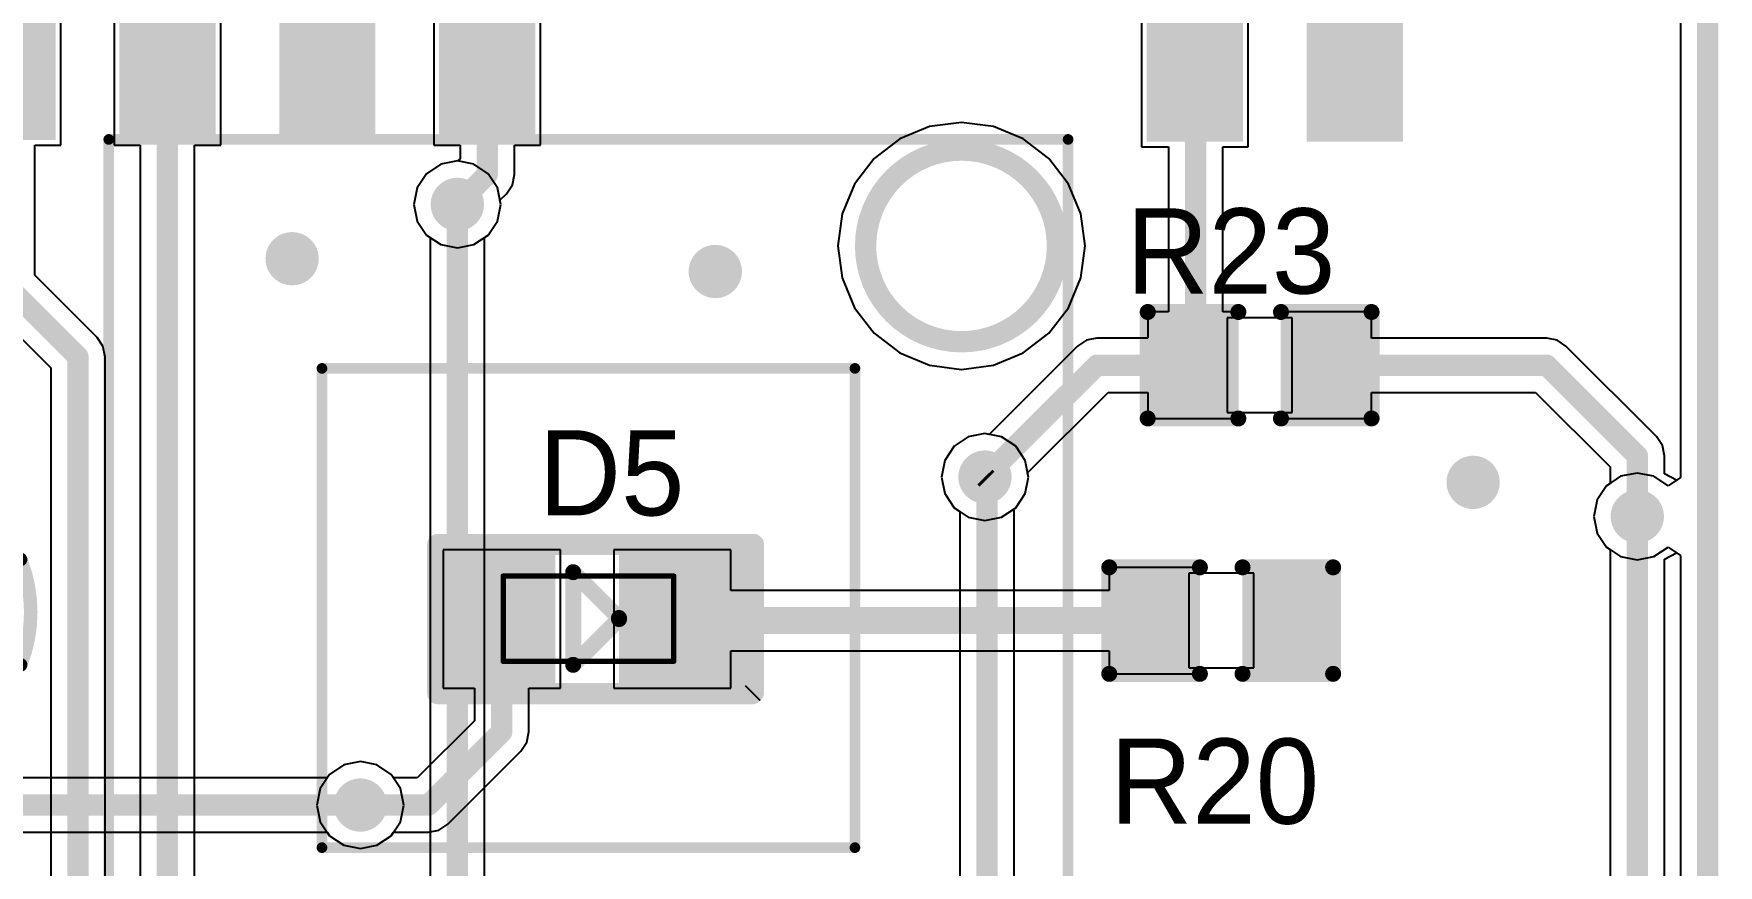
# Model space of a CAD drawing. Extents: x 10.58 to 11.54, y 9.91 to 15.27.
# Drawn here: x 10.917 to 11.539, y 14.523 to 14.83 of the extents above; entities that cross this region are included whole.
import ezdxf

# ---------------------------------------------------------------- set-up
doc = ezdxf.new("R2010")
doc.units = 0
doc.layers.get('0').update_dxf_attribs({"linetype": 'CONTINUOUS'})
for name, color, linetype in [('BOTTOMLAYER', 5, 'CONTINUOUS'), ('KEEPOUTLAYER', 6, 'CONTINUOUS'), ('MULTILAYER', 9, 'CONTINUOUS'), ('TOPLAYER', 1, 'CONTINUOUS'), ('TOPOVERLAY', 2, 'CONTINUOUS'), ('TOPPASTE', 8, 'CONTINUOUS'), ('TOPSOLDER', 216, 'CONTINUOUS'), ('VIAHOLELAYER', 16, 'CONTINUOUS')]:
    doc.layers.add(name, color=color, linetype=linetype)

# ---------------------------------------------------------------- blocks, each defined once
blk = doc.blocks.new('LED_0603_10')
at = {"layer": 'TOPLAYER'}
for points in [[(0.038189, -0.046457), (0.038189, -0.007087), (0.006693, -0.046457), (0.006693, -0.007087)], [(0.101181, -0.046457), (0.101181, -0.007087), (0.069685, -0.046457), (0.069685, -0.007087)]]:
    blk.add_solid(points, dxfattribs=at)
at = {"layer": 'TOPOVERLAY'}
for points, const_width in [([(-0.009449, 0.000394, 1), (-0.005512, 0.000394, 1)], 0.003937), ([(-0.009449, 0.000394, 1), (-0.005512, 0.000394, 1)], 0.003937), ([(-0.009055, 0.000787, 1), (-0.005118, 0.000787, 1)], 0.003937), ([(-0.009055, 0.000787, 1), (-0.005118, 0.000787, 1)], 0.003937), ([(-0.002756, 0.000787, 1), (0.001181, 0.000787, 1)], 0.003937), ([(-0.002756, 0.000787, 1), (0.001181, 0.000787, 1)], 0.003937), ([(-0.002756, 0.000787, 1), (0.001181, 0.000787, 1)], 0.003937), ([(0.107087, 0.000787, 1), (0.111024, 0.000787, 1)], 0.003937), ([(0.107087, 0.000787, 1), (0.111024, 0.000787, 1)], 0.003937), ([(-0.009449, -0.005512, 1), (-0.005512, -0.005512, 1)], 0.003937), ([(-0.009449, -0.005512, 1), (-0.005512, -0.005512, 1)], 0.003937), ([(0.057579, -0.009843, 1), (0.060532, -0.009843, 1)], 0.002953), ([(0.057579, -0.009843, 1), (0.060532, -0.009843, 1)], 0.002953), ([(0.04065, -0.026772, 1), (0.043602, -0.026772, 1)], 0.002953), ([(0.04065, -0.026772, 1), (0.043602, -0.026772, 1)], 0.002953), ([(0.04065, -0.026772, 1), (0.043602, -0.026772, 1)], 0.002953), ([(0.04065, -0.027165, 1), (0.043602, -0.027165, 1)], 0.002953), ([(0.057579, -0.044095, 1), (0.060532, -0.044095, 1)], 0.002953), ([(0.057579, -0.044095, 1), (0.060532, -0.044095, 1)], 0.002953), ([(-0.009449, -0.054331, 1), (-0.005512, -0.054331, 1)], 0.003937), ([(-0.009449, -0.054331, 1), (-0.005512, -0.054331, 1)], 0.003937), ([(-0.002756, -0.054331, 1), (0.001181, -0.054331, 1)], 0.003937), ([(-0.002756, -0.054331, 1), (0.001181, -0.054331, 1)], 0.003937), ([(0.012598, -0.054331, 1), (0.016535, -0.054331, 1)], 0.003937), ([(0.107087, -0.054331, 1), (0.111024, -0.054331, 1)], 0.003937), ([(0.107087, -0.054331, 1), (0.111024, -0.054331, 1)], 0.003937)]:
    blk.add_lwpolyline(points, format="xyb", close=True, dxfattribs=dict(at, const_width=const_width))
for points, const_width in [([(-0.007087, 0.000787), (-0.00748, 0.000394)], 0.007874), ([(-0.00748, 0.000394), (-0.00748, -0.005512)], 0.007874), ([(-0.000787, 0.000787), (-0.007087, 0.000787)], 0.007874), ([(0.109055, 0.000787), (-0.000787, 0.000787)], 0.007874), ([(-0.000787, 0.000787), (-0.000787, -0.054331)], 0.007874), ([(0.109055, 0.000787), (0.109055, -0.054331)], 0.007874), ([(-0.00748, -0.005512), (-0.00748, -0.054331)], 0.007874), ([(0.059055, -0.009843), (0.042126, -0.026772)], 0.005906), ([(0.059055, -0.009843), (0.059055, -0.044095)], 0.005906), ([(0.042126, -0.026772), (0.042126, -0.026772)], 0.005906), ([(0.059055, -0.044095), (0.042126, -0.027165)], 0.005906), ([(0.014567, -0.054331), (-0.00748, -0.054331)], 0.007874), ([(0.109055, -0.054331), (-0.000787, -0.054331)], 0.007874)]:
    blk.add_lwpolyline(points, dxfattribs=dict(at, const_width=const_width))
at = {"layer": 'TOPPASTE'}
for points in [[(0.038189, -0.046457), (0.038189, -0.007087), (0.006693, -0.046457), (0.006693, -0.007087)], [(0.101181, -0.046457), (0.101181, -0.007087), (0.069685, -0.046457), (0.069685, -0.007087)]]:
    blk.add_solid(points, dxfattribs=at)
at = {"layer": 'TOPSOLDER'}
for points in [[(0.042189, -0.050457), (0.042189, -0.003087), (0.002693, -0.050457), (0.002693, -0.003087)], [(0.105181, -0.050457), (0.105181, -0.003087), (0.065685, -0.050457), (0.065685, -0.003087)]]:
    blk.add_solid(points, dxfattribs=at)
blk = doc.blocks.new('C_0402_18')
at = {"layer": 'TOPLAYER'}
for p, q in [((0.008518, 0.0165), (-0.008982, 0.0165)), ((-0.008982, 0.0165), (-0.008982, -0.0165)), ((0.008518, -0.016), (0.008518, 0.0165)), ((-0.008982, -0.0165), (0.009018, -0.0165)), ((0.009018, -0.0165), (0.008518, -0.016))]:
    blk.add_line(p, q, dxfattribs=at)
for points in [[(-0.00884, -0.012795), (-0.00884, 0.012795), (-0.030494, -0.012795), (-0.030494, 0.012795)], [(0.03053, -0.012795), (0.03053, 0.012795), (0.008876, -0.012795), (0.008876, 0.012795)]]:
    blk.add_solid(points, dxfattribs=at)
at = {"layer": 'TOPOVERLAY', "const_width": 0.005}
for points in [[(-0.03382, -0.019341, -0.193022), (-0.033854, 0.01965)], [(0.035464, 0.019716, -0.191665), (0.034708, -0.019637)]]:
    blk.add_lwpolyline(points, format="xyb", dxfattribs=at)
at = {"layer": 'TOPOVERLAY', "const_width": 0.0025}
for points in [[(-0.035104, 0.01965, 1), (-0.032604, 0.01965, 1)], [(-0.03509, 0.019685, 1), (-0.03259, 0.019685, 1)], [(-0.009106, 0.019685, 1), (-0.006606, 0.019685, 1)], [(0.006642, 0.019685, 1), (0.009142, 0.019685, 1)], [(0.034214, 0.019716, 1), (0.036714, 0.019716, 1)], [(0.034225, 0.019685, 1), (0.036726, 0.019685, 1)], [(-0.03509, -0.019291, 1), (-0.03259, -0.019291, 1)], [(-0.03507, -0.019341, 1), (-0.03257, -0.019341, 1)], [(-0.009106, -0.019685, 1), (-0.006606, -0.019685, 1)], [(0.006642, -0.019685, 1), (0.009142, -0.019685, 1)], [(0.033438, -0.019685, 1), (0.035938, -0.019685, 1)], [(0.033458, -0.019637, 1), (0.035958, -0.019637, 1)]]:
    blk.add_lwpolyline(points, format="xyb", close=True, dxfattribs=at)
at = {"layer": 'TOPOVERLAY', "const_width": 0.005}
for points in [[(-0.007856, 0.019685), (-0.03384, 0.019685)], [(0.035476, 0.019685), (0.007892, 0.019685)], [(-0.007856, -0.019685), (-0.03384, -0.019291)], [(0.034688, -0.019685), (0.007892, -0.019685)]]:
    blk.add_lwpolyline(points, dxfattribs=at)
at = {"layer": 'TOPPASTE'}
for points in [[(-0.00884, -0.012795), (-0.00884, 0.012795), (-0.030494, -0.012795), (-0.030494, 0.012795)], [(0.03053, -0.012795), (0.03053, 0.012795), (0.008876, -0.012795), (0.008876, 0.012795)]]:
    blk.add_solid(points, dxfattribs=at)
at = {"layer": 'TOPSOLDER'}
for points in [[(-0.00484, -0.016795), (-0.00484, 0.016795), (-0.034494, -0.016795), (-0.034494, 0.016795)], [(0.03453, -0.016795), (0.03453, 0.016795), (0.004876, -0.016795), (0.004876, 0.016795)]]:
    blk.add_solid(points, dxfattribs=at)
blk = doc.blocks.new('TU1501WNR_5PS_VOID___NL_27')
at = {"layer": 'TOPLAYER'}
for points in [[(-0.035827, 0.058598), (0.027165, 0.058598), (-0.035827, 0.133402), (0.027165, 0.133402)], [(0.379134, 0.058598), (0.442126, 0.058598), (0.379134, 0.133402), (0.442126, 0.133402)], [(0.074803, -0.130709), (0.102362, -0.130709), (0.074803, 0.00315), (0.102362, 0.00315)], [(0.133858, -0.130709), (0.161417, -0.130709), (0.133858, 0.00315), (0.161417, 0.00315)], [(0.192913, -0.130709), (0.220472, -0.130709), (0.192913, 0.00315), (0.220472, 0.00315)], [(0.251968, -0.130709), (0.279527, -0.130709), (0.251968, 0.00315), (0.279527, 0.00315)], [(0.311024, -0.130709), (0.338583, -0.130709), (0.311024, 0.00315), (0.338583, 0.00315)]]:
    blk.add_solid(points, dxfattribs=at)
at = {"layer": 'TOPOVERLAY', "const_width": 0.003937}
for points in [[(0, 0), (0, 0.169291)], [(0, 0.169291), (0.413386, 0.169291)], [(0.413386, 0), (0.413386, 0.169291)], [(0, 0), (0.413386, 0)]]:
    blk.add_lwpolyline(points, dxfattribs=at)
at = {"layer": 'TOPOVERLAY'}
for points, const_width in [([(-0.000984, 0.169291, 1), (0.000984, 0.169291, 1)], 0.001969), ([(-0.000984, 0.169291, 1), (0.000984, 0.169291, 1)], 0.001969), ([(0.412402, 0.169291, 1), (0.41437, 0.169291, 1)], 0.001969), ([(0.412402, 0.169291, 1), (0.41437, 0.169291, 1)], 0.001969), ([(-0.000984, 0, 1), (0.000984, 0, 1)], 0.001969), ([(-0.000984, 0, 1), (0.000984, 0, 1)], 0.001969), ([(0.412402, 0, 1), (0.41437, 0, 1)], 0.001969), ([(0.412402, 0, 1), (0.41437, 0, 1)], 0.001969), ([(0.053044, -0.047968, 1), (0.055997, -0.047968, 1)], 0.002953), ([(0.053076, -0.049, 1), (0.056029, -0.049, 1)], 0.002953)]:
    blk.add_lwpolyline(points, format="xyb", close=True, dxfattribs=dict(at, const_width=const_width))
at = {"layer": 'TOPOVERLAY', "const_width": 0.005906}
blk.add_lwpolyline([(0.054553, -0.049, -64.078045), (0.054521, -0.047968)], format="xyb", dxfattribs=at)
at = {"layer": 'TOPPASTE'}
for points in [[(-0.035827, 0.058598), (0.027165, 0.058598), (-0.035827, 0.133402), (0.027165, 0.133402)], [(0.379134, 0.058598), (0.442126, 0.058598), (0.379134, 0.133402), (0.442126, 0.133402)], [(0.074803, -0.130709), (0.102362, -0.130709), (0.074803, 0.00315), (0.102362, 0.00315)], [(0.133858, -0.130709), (0.161417, -0.130709), (0.133858, 0.00315), (0.161417, 0.00315)], [(0.192913, -0.130709), (0.220472, -0.130709), (0.192913, 0.00315), (0.220472, 0.00315)], [(0.251968, -0.130709), (0.279527, -0.130709), (0.251968, 0.00315), (0.279527, 0.00315)], [(0.311024, -0.130709), (0.338583, -0.130709), (0.311024, 0.00315), (0.338583, 0.00315)]]:
    blk.add_solid(points, dxfattribs=at)
at = {"layer": 'TOPSOLDER'}
for points in [[(-0.039827, 0.054599), (0.031165, 0.054599), (-0.039827, 0.137402), (0.031165, 0.137402)], [(0.375134, 0.054599), (0.446126, 0.054599), (0.375134, 0.137402), (0.446126, 0.137402)], [(0.070803, -0.134709), (0.106362, -0.134709), (0.070803, 0.00715), (0.106362, 0.00715)], [(0.129858, -0.134709), (0.165417, -0.134709), (0.129858, 0.00715), (0.165417, 0.00715)], [(0.188913, -0.134709), (0.224472, -0.134709), (0.188913, 0.00715), (0.224472, 0.00715)], [(0.247969, -0.134709), (0.283527, -0.134709), (0.247969, 0.00715), (0.283527, 0.00715)], [(0.307024, -0.134709), (0.342583, -0.134709), (0.307024, 0.00715), (0.342583, 0.00715)]]:
    blk.add_solid(points, dxfattribs=at)
blk = doc.blocks.new('TU1501WNR_2PS_VOID___NL_28')
at = {"layer": 'TOPLAYER'}
for points in [[(0.074803, -0.00315), (0.102362, -0.00315), (0.074803, 0.130709), (0.102362, 0.130709)], [(0.133858, -0.00315), (0.161417, -0.00315), (0.133858, 0.130709), (0.161417, 0.130709)], [(-0.027165, -0.133402), (0.035827, -0.133402), (-0.027165, -0.058598), (0.035827, -0.058598)], [(0.200788, -0.133402), (0.26378, -0.133402), (0.200788, -0.058598), (0.26378, -0.058598)]]:
    blk.add_solid(points, dxfattribs=at)
at = {"layer": 'TOPOVERLAY', "const_width": 0.005906}
blk.add_lwpolyline([(0.056803, 0.047, -44.113391), (0.05671, 0.049064)], format="xyb", dxfattribs=at)
at = {"layer": 'TOPOVERLAY'}
for points, const_width in [([(0.055233, 0.049064, 1), (0.058186, 0.049064, 1)], 0.002953), ([(0.055327, 0.047, 1), (0.05828, 0.047, 1)], 0.002953), ([(-0.000984, 0, 1), (0.000984, 0, 1)], 0.001969), ([(-0.000984, 0, 1), (0.000984, 0, 1)], 0.001969), ([(0.235236, 0, 1), (0.237205, 0, 1)], 0.001969), ([(0.235236, 0, 1), (0.237205, 0, 1)], 0.001969), ([(-0.000984, -0.169291, 1), (0.000984, -0.169291, 1)], 0.001969), ([(0.235236, -0.169291, 1), (0.237205, -0.169291, 1)], 0.001969), ([(-0.000984, -0.17, 1), (0.000984, -0.17, 1)], 0.001969), ([(0.235236, -0.17, 1), (0.237205, -0.17, 1)], 0.001969)]:
    blk.add_lwpolyline(points, format="xyb", close=True, dxfattribs=dict(at, const_width=const_width))
at = {"layer": 'TOPOVERLAY', "const_width": 0.003937}
for points in [[(0, 0), (0, -0.169291)], [(0.23622, 0), (0, 0)], [(0.23622, 0), (0.23622, -0.169291)], [(0.23622, -0.17), (0, -0.17)]]:
    blk.add_lwpolyline(points, dxfattribs=at)
at = {"layer": 'TOPPASTE'}
for points in [[(0.074803, -0.00315), (0.102362, -0.00315), (0.074803, 0.130709), (0.102362, 0.130709)], [(0.133858, -0.00315), (0.161417, -0.00315), (0.133858, 0.130709), (0.161417, 0.130709)], [(-0.027165, -0.133402), (0.035827, -0.133402), (-0.027165, -0.058598), (0.035827, -0.058598)], [(0.200788, -0.133402), (0.26378, -0.133402), (0.200788, -0.058598), (0.26378, -0.058598)]]:
    blk.add_solid(points, dxfattribs=at)
at = {"layer": 'TOPSOLDER'}
for points in [[(0.070803, -0.00715), (0.106362, -0.00715), (0.070803, 0.134709), (0.106362, 0.134709)], [(0.129858, -0.00715), (0.165417, -0.00715), (0.129858, 0.134709), (0.165417, 0.134709)], [(-0.031165, -0.137402), (0.039827, -0.137402), (-0.031165, -0.054599), (0.039827, -0.054599)], [(0.196788, -0.137402), (0.26778, -0.137402), (0.196788, -0.054599), (0.26778, -0.054599)]]:
    blk.add_solid(points, dxfattribs=at)
blk = doc.blocks.new('R_0402_47')
at = {"layer": 'TOPLAYER'}
for p, q in [((0.017, 0.0175), (-0.007, 0.0175)), ((-0.007, 0.0175), (-0.007, -0.0175)), ((0.017, -0.0175), (0.017, 0.0175)), ((-0.007, -0.0175), (0.017, -0.0175))]:
    blk.add_line(p, q, dxfattribs=at)
for points in [[(-0.006811, -0.01378), (-0.006811, 0.01378), (-0.030433, -0.01378), (-0.030433, 0.01378)], [(0.040433, -0.01378), (0.040433, 0.01378), (0.016811, -0.01378), (0.016811, 0.01378)]]:
    blk.add_solid(points, dxfattribs=at)
at = {"layer": 'TOPOVERLAY', "const_width": 0.005906}
for points in [[(-0.036339, -0.019685), (-0.036339, 0.019685)], [(-0.036339, 0.019685), (-0.002874, 0.019685)], [(0.012874, 0.019685), (0.046339, 0.019685)], [(0.046339, -0.019685), (0.046339, 0.019685)], [(-0.036339, -0.019685), (-0.002874, -0.019685)], [(0.012874, -0.019685), (0.046339, -0.019685)]]:
    blk.add_lwpolyline(points, dxfattribs=at)
at = {"layer": 'TOPOVERLAY', "const_width": 0.002953}
for points in [[(-0.037815, 0.019685, 1), (-0.034862, 0.019685, 1)], [(-0.037815, 0.019685, 1), (-0.034862, 0.019685, 1)], [(-0.00435, 0.019685, 1), (-0.001398, 0.019685, 1)], [(0.011398, 0.019685, 1), (0.01435, 0.019685, 1)], [(0.044862, 0.019685, 1), (0.047815, 0.019685, 1)], [(0.044862, 0.019685, 1), (0.047815, 0.019685, 1)], [(-0.037815, -0.019685, 1), (-0.034862, -0.019685, 1)], [(-0.037815, -0.019685, 1), (-0.034862, -0.019685, 1)], [(-0.00435, -0.019685, 1), (-0.001398, -0.019685, 1)], [(0.011398, -0.019685, 1), (0.01435, -0.019685, 1)], [(0.044862, -0.019685, 1), (0.047815, -0.019685, 1)], [(0.044862, -0.019685, 1), (0.047815, -0.019685, 1)]]:
    blk.add_lwpolyline(points, format="xyb", close=True, dxfattribs=at)
at = {"layer": 'TOPPASTE'}
for points in [[(-0.006811, -0.01378), (-0.006811, 0.01378), (-0.030433, -0.01378), (-0.030433, 0.01378)], [(0.040433, -0.01378), (0.040433, 0.01378), (0.016811, -0.01378), (0.016811, 0.01378)]]:
    blk.add_solid(points, dxfattribs=at)
at = {"layer": 'TOPSOLDER'}
for points in [[(-0.002811, -0.01778), (-0.002811, 0.01778), (-0.034433, -0.01778), (-0.034433, 0.01778)], [(0.044433, -0.01778), (0.044433, 0.01778), (0.012811, -0.01778), (0.012811, 0.01778)]]:
    blk.add_solid(points, dxfattribs=at)
blk = doc.blocks.new('R_0402_50')
at = {"layer": 'TOPLAYER'}
for p, q in [((0.017, 0.0175), (-0.007, 0.0175)), ((-0.007, 0.0175), (-0.007, -0.0175)), ((0.017, -0.0175), (0.017, 0.0175)), ((-0.007, -0.0175), (0.017, -0.0175))]:
    blk.add_line(p, q, dxfattribs=at)
for points in [[(-0.006811, -0.01378), (-0.006811, 0.01378), (-0.030433, -0.01378), (-0.030433, 0.01378)], [(0.040433, -0.01378), (0.040433, 0.01378), (0.016811, -0.01378), (0.016811, 0.01378)]]:
    blk.add_solid(points, dxfattribs=at)
at = {"layer": 'TOPOVERLAY', "const_width": 0.005906}
for points in [[(-0.036339, -0.019685), (-0.036339, 0.019685)], [(-0.036339, 0.019685), (-0.002874, 0.019685)], [(0.012874, 0.019685), (0.046339, 0.019685)], [(0.046339, -0.019685), (0.046339, 0.019685)], [(-0.036339, -0.019685), (-0.002874, -0.019685)], [(0.012874, -0.019685), (0.046339, -0.019685)]]:
    blk.add_lwpolyline(points, dxfattribs=at)
at = {"layer": 'TOPOVERLAY', "const_width": 0.002953}
for points in [[(-0.037815, 0.019685, 1), (-0.034862, 0.019685, 1)], [(-0.037815, 0.019685, 1), (-0.034862, 0.019685, 1)], [(-0.00435, 0.019685, 1), (-0.001398, 0.019685, 1)], [(0.011398, 0.019685, 1), (0.01435, 0.019685, 1)], [(0.044862, 0.019685, 1), (0.047815, 0.019685, 1)], [(0.044862, 0.019685, 1), (0.047815, 0.019685, 1)], [(-0.037815, -0.019685, 1), (-0.034862, -0.019685, 1)], [(-0.037815, -0.019685, 1), (-0.034862, -0.019685, 1)], [(-0.00435, -0.019685, 1), (-0.001398, -0.019685, 1)], [(0.011398, -0.019685, 1), (0.01435, -0.019685, 1)], [(0.044862, -0.019685, 1), (0.047815, -0.019685, 1)], [(0.044862, -0.019685, 1), (0.047815, -0.019685, 1)]]:
    blk.add_lwpolyline(points, format="xyb", close=True, dxfattribs=at)
at = {"layer": 'TOPPASTE'}
for points in [[(-0.006811, -0.01378), (-0.006811, 0.01378), (-0.030433, -0.01378), (-0.030433, 0.01378)], [(0.040433, -0.01378), (0.040433, 0.01378), (0.016811, -0.01378), (0.016811, 0.01378)]]:
    blk.add_solid(points, dxfattribs=at)
at = {"layer": 'TOPSOLDER'}
for points in [[(-0.002811, -0.01778), (-0.002811, 0.01778), (-0.034433, -0.01778), (-0.034433, 0.01778)], [(0.044433, -0.01778), (0.044433, 0.01778), (0.012811, -0.01778), (0.012811, 0.01778)]]:
    blk.add_solid(points, dxfattribs=at)

msp = doc.modelspace()

# ---------------------------------------------------------------- linework, layer by layer
at = {"layer": 'BOTTOMLAYER'}
for p, q in [((11.525096, 15.092065), (11.525096, 14.666131)), ((11.25954, 14.797373), (11.247721, 14.795817)), ((11.27136, 14.795817), (11.25954, 14.797373)), ((11.236707, 14.791255), (11.227249, 14.783998)), ((11.247721, 14.795817), (11.236707, 14.791255)), ((11.282373, 14.791255), (11.27136, 14.795817)), ((11.291831, 14.783998), (11.282373, 14.791255)), ((11.061966, 14.778415), (11.058485, 14.773206)), ((11.067175, 14.781895), (11.061966, 14.778415)), ((11.073319, 14.783118), (11.067175, 14.781895)), ((11.079464, 14.781895), (11.073319, 14.783118)), ((11.084673, 14.778415), (11.079464, 14.781895)), ((11.088154, 14.773206), (11.084673, 14.778415)), ((11.227249, 14.783998), (11.219992, 14.77454)), ((11.299088, 14.77454), (11.291831, 14.783998)), ((11.058485, 14.773206), (11.057263, 14.767061)), ((11.089376, 14.767061), (11.088154, 14.773206)), ((11.219992, 14.77454), (11.21543, 14.763526)), ((11.30365, 14.763526), (11.299088, 14.77454)), ((11.057263, 14.767061), (11.058485, 14.760917)), ((11.088154, 14.760917), (11.089376, 14.767061)), ((11.058485, 14.760917), (11.061966, 14.755707)), ((11.084673, 14.755707), (11.088154, 14.760917)), ((11.21543, 14.763526), (11.213874, 14.751707)), ((11.305207, 14.751707), (11.30365, 14.763526)), ((11.061966, 14.755707), (11.063284, 14.754827)), ((11.063284, 14.754827), (11.063284, 13.367907)), ((11.083355, 14.754827), (11.084673, 14.755707)), ((11.083355, 14.307686), (11.083355, 14.754827)), ((11.213874, 14.751707), (11.21543, 14.739887)), ((11.30365, 14.739887), (11.305207, 14.751707)), ((11.21543, 14.739887), (11.219992, 14.728874)), ((11.299088, 14.728874), (11.30365, 14.739887)), ((11.219992, 14.728874), (11.227249, 14.719416)), ((11.291831, 14.719416), (11.299088, 14.728874)), ((11.227249, 14.719416), (11.236707, 14.712158)), ((11.282373, 14.712158), (11.291831, 14.719416)), ((11.236707, 14.712158), (11.247721, 14.707596)), ((11.27136, 14.707596), (11.282373, 14.712158)), ((11.247721, 14.707596), (11.25954, 14.70604)), ((11.25954, 14.70604), (11.27136, 14.707596)), ((11.262057, 14.681108), (11.256848, 14.677627)), ((11.268201, 14.68233), (11.262057, 14.681108)), ((11.274346, 14.681108), (11.268201, 14.68233)), ((11.279555, 14.677627), (11.274346, 14.681108)), ((11.253367, 14.672418), (11.252145, 14.666274)), ((11.256848, 14.677627), (11.253367, 14.672418)), ((11.283036, 14.672418), (11.279555, 14.677627)), ((11.284258, 14.666274), (11.283036, 14.672418)), ((11.252145, 14.666274), (11.253367, 14.660129)), ((11.283036, 14.660129), (11.284258, 14.666274)), ((11.503002, 14.666541), (11.497792, 14.663061)), ((11.509146, 14.667763), (11.503002, 14.666541)), ((11.515291, 14.666541), (11.509146, 14.667763)), ((11.5205, 14.663061), (11.515291, 14.666541)), ((11.525096, 14.666131), (11.5205, 14.663061)), ((11.253367, 14.660129), (11.256848, 14.65492)), ((11.279555, 14.65492), (11.283036, 14.660129)), ((11.497792, 14.663061), (11.494312, 14.657851)), ((11.256848, 14.65492), (11.258953, 14.653513)), ((11.258953, 14.653513), (11.258953, 13.883233)), ((11.279024, 14.654565), (11.279555, 14.65492)), ((11.279024, 13.883233), (11.279024, 14.654565)), ((11.494312, 14.657851), (11.49309, 14.651707)), ((11.49309, 14.651707), (11.494312, 14.645562)), ((11.494312, 14.645562), (11.497792, 14.640353)), ((11.497792, 14.640353), (11.499111, 14.639472)), ((11.499111, 14.639472), (11.499111, 13.018068)), ((11.519182, 14.635931), (11.523591, 14.638288)), ((11.519182, 13.013912), (11.519182, 14.635931)), ((11.523591, 14.638288), (11.525096, 14.637282)), ((11.525096, 14.637282), (11.525096, 12.651505)), ((11.037493, 14.56107), (11.031348, 14.559848)), ((11.043637, 14.559848), (11.037493, 14.56107)), ((11.025258, 14.555049), (10.826075, 14.555049)), ((11.026139, 14.556368), (11.025258, 14.555049)), ((11.031348, 14.559848), (11.026139, 14.556368)), ((11.048846, 14.556368), (11.043637, 14.559848)), ((11.052327, 14.551159), (11.048846, 14.556368)), ((11.053549, 14.545014), (11.052327, 14.551159)), ((11.052327, 14.538869), (11.053549, 14.545014)), ((11.048846, 14.53366), (11.052327, 14.538869)), ((10.830232, 14.534979), (11.025258, 14.534979)), ((11.025258, 14.534979), (11.026139, 14.53366)), ((11.026139, 14.53366), (11.031348, 14.53018)), ((11.031348, 14.53018), (11.037493, 14.528958)), ((11.037493, 14.528958), (11.043637, 14.53018)), ((11.043637, 14.53018), (11.048846, 14.53366))]:
    msp.add_line(p, q, dxfattribs=at)
for points, const_width in [([(11.068398, 14.767061, 1), (11.078241, 14.767061, 1)], 0.009843), ([(11.071351, 14.767061, 1), (11.075288, 14.767061, 1)], 0.003937), ([(11.007375, 14.746982, 1), (11.017217, 14.746982, 1)], 0.009843), ([(11.163674, 14.742258, 1), (11.173516, 14.742258, 1)], 0.009843), ([(11.26328, 14.666274, 1), (11.273122, 14.666274, 1)], 0.009843), ([(11.443595, 14.664305, 1), (11.453437, 14.664305, 1)], 0.009843), ([(11.266233, 14.666274, 1), (11.27017, 14.666274, 1)], 0.003937), ([(11.26702, 14.665486, 1), (11.270957, 14.665486, 1)], 0.003937), ([(11.26702, 14.665486, 1), (11.270957, 14.665486, 1)], 0.003937), ([(11.504225, 14.651707, 1), (11.514067, 14.651707, 1)], 0.009843), ([(11.507178, 14.651707, 1), (11.511115, 14.651707, 1)], 0.003937), ([(11.032571, 14.545014, 1), (11.042414, 14.545014, 1)], 0.009843), ([(11.035524, 14.545014, 1), (11.039461, 14.545014, 1)], 0.003937)]:
    msp.add_lwpolyline(points, format="xyb", close=True, dxfattribs=dict(at, const_width=const_width))
at = {"layer": 'BOTTOMLAYER', "const_width": 0.007874}
for points in [[(11.073319, 13.35525), (11.073319, 14.767061)], [(11.268201, 14.666274), (11.268989, 14.665486)], [(11.268989, 13.870998), (11.268989, 14.665486)], [(11.509146, 13.013912), (11.509146, 14.651707)], [(10.826075, 14.545014), (11.037493, 14.545014)]]:
    msp.add_lwpolyline(points, dxfattribs=at)
at = {"layer": 'KEEPOUTLAYER', "const_width": 0.007874}
msp.add_lwpolyline([(11.535131, 12.641469), (11.535131, 15.102101)], dxfattribs=at)
at = {"layer": 'KEEPOUTLAYER'}
for points, const_width in [([(11.294973, 14.751707, 1), (11.224107, 14.751707, 1)], 0.007874), ([(11.222139, 14.751707, 1), (11.226076, 14.751707, 1)], 0.003937), ([(11.293005, 14.751707, 1), (11.296942, 14.751707, 1)], 0.003937)]:
    msp.add_lwpolyline(points, format="xyb", close=True, dxfattribs=dict(at, const_width=const_width))
at = {"layer": 'MULTILAYER', "const_width": 0.009843}
for points in [[(11.068398, 14.767061, 1), (11.078241, 14.767061, 1)], [(11.007375, 14.746982, 1), (11.017217, 14.746982, 1)], [(11.163674, 14.742258, 1), (11.173516, 14.742258, 1)], [(11.26328, 14.666274, 1), (11.273122, 14.666274, 1)], [(11.443595, 14.664305, 1), (11.453437, 14.664305, 1)], [(11.504225, 14.651707, 1), (11.514067, 14.651707, 1)], [(11.032571, 14.545014, 1), (11.042414, 14.545014, 1)]]:
    msp.add_lwpolyline(points, format="xyb", close=True, dxfattribs=at)
at = {"layer": 'TOPLAYER'}
for p, q in [((11.525096, 14.977594), (11.525096, 14.666131)), ((10.926882, 14.788995), (10.926882, 14.934664)), ((10.946567, 14.934664), (10.946567, 14.788995)), ((10.985937, 14.788995), (10.985937, 14.934664)), ((11.064677, 14.934664), (11.064677, 14.788995)), ((11.104047, 14.788995), (11.104047, 14.934664)), ((11.326036, 14.933956), (11.326036, 14.788286)), ((11.365406, 14.788286), (11.365406, 14.933956)), ((11.25954, 14.797373), (11.247721, 14.795817)), ((11.27136, 14.795817), (11.25954, 14.797373)), ((11.236707, 14.791255), (11.227249, 14.783998)), ((11.247721, 14.795817), (11.236707, 14.791255)), ((11.282373, 14.791255), (11.27136, 14.795817)), ((11.291831, 14.783998), (11.282373, 14.791255)), ((10.917232, 14.740884), (10.917232, 14.788995)), ((10.917232, 14.788995), (10.926882, 14.788995)), ((10.946567, 14.788995), (10.956216, 14.788995)), ((10.956216, 14.788995), (10.956216, 14.475174)), ((10.976287, 14.471017), (10.976287, 14.788995)), ((10.976287, 14.788995), (10.985937, 14.788995)), ((11.064677, 14.788995), (11.074327, 14.788995)), ((11.074327, 14.788995), (11.074327, 14.783944)), ((11.094397, 14.778104), (11.094397, 14.788995)), ((11.094397, 14.788995), (11.104047, 14.788995)), ((11.326036, 14.788286), (11.336002, 14.788286)), ((11.336002, 14.788286), (11.336002, 14.727286)), ((11.356072, 14.727286), (11.356072, 14.788286)), ((11.356072, 14.788286), (11.365406, 14.788286)), ((11.061966, 14.778415), (11.058485, 14.773206)), ((11.067175, 14.781895), (11.061966, 14.778415)), ((11.073319, 14.783118), (11.067175, 14.781895)), ((11.074327, 14.783944), (11.073319, 14.783118)), ((11.093633, 14.774263), (11.094397, 14.778104)), ((11.227249, 14.783998), (11.219992, 14.77454)), ((11.299088, 14.77454), (11.291831, 14.783998)), ((11.058485, 14.773206), (11.057263, 14.767061)), ((11.091458, 14.771008), (11.093633, 14.774263)), ((11.219992, 14.77454), (11.21543, 14.763526)), ((11.30365, 14.763526), (11.299088, 14.77454)), ((11.057263, 14.767061), (11.058485, 14.760917)), ((11.088154, 14.760917), (11.089376, 14.767061)), ((11.089067, 14.768616), (11.091458, 14.771008)), ((11.089376, 14.767061), (11.089067, 14.768616)), ((11.058485, 14.760917), (11.061966, 14.755707)), ((11.084673, 14.755707), (11.088154, 14.760917)), ((11.21543, 14.763526), (11.213874, 14.751707)), ((11.305207, 14.751707), (11.30365, 14.763526)), ((11.061966, 14.755707), (11.067175, 14.752227)), ((11.079464, 14.752227), (11.084673, 14.755707)), ((11.067175, 14.752227), (11.073319, 14.751005)), ((11.073319, 14.751005), (11.079464, 14.752227)), ((11.213874, 14.751707), (11.21543, 14.739887)), ((11.30365, 14.739887), (11.305207, 14.751707)), ((10.940258, 14.717858), (10.917232, 14.740884)), ((11.21543, 14.739887), (11.219992, 14.728874)), ((11.299088, 14.728874), (11.30365, 14.739887)), ((10.900101, 14.729631), (10.923127, 14.706605)), ((11.219992, 14.728874), (11.227249, 14.719416)), ((11.291831, 14.719416), (11.299088, 14.728874)), ((11.336002, 14.727286), (11.32832, 14.727286)), ((11.32832, 14.727286), (11.32832, 14.717636)), ((11.363753, 14.727286), (11.356072, 14.727286)), ((11.363753, 14.725101), (11.363753, 14.727286)), ((11.375564, 14.725101), (11.363753, 14.725101)), ((11.410997, 14.727286), (11.375564, 14.727286)), ((11.375564, 14.727286), (11.375564, 14.725101)), ((11.410997, 14.717636), (11.410997, 14.727286)), ((10.942433, 14.714602), (10.940258, 14.717858)), ((11.227249, 14.719416), (11.236707, 14.712158)), ((11.282373, 14.712158), (11.291831, 14.719416)), ((11.305688, 14.716872), (11.302432, 14.714697)), ((11.306325, 14.716999), (11.305688, 14.716872)), ((11.309528, 14.717636), (11.306325, 14.716999)), ((11.32832, 14.717636), (11.309528, 14.717636)), ((11.475693, 14.717636), (11.410997, 14.717636)), ((11.479534, 14.716872), (11.475693, 14.717636)), ((11.482789, 14.714697), (11.479534, 14.716872)), ((10.943197, 14.710762), (10.942433, 14.714602)), ((10.943197, 14.514335), (10.943197, 14.710762)), ((11.236707, 14.712158), (11.247721, 14.707596)), ((11.302432, 14.714697), (11.269756, 14.682021)), ((11.27136, 14.707596), (11.282373, 14.712158)), ((11.516242, 14.681244), (11.482789, 14.714697)), ((10.923127, 14.706605), (10.923127, 14.514335)), ((11.247721, 14.707596), (11.25954, 14.70604)), ((11.25954, 14.70604), (11.27136, 14.707596)), ((11.283948, 14.667829), (11.313685, 14.697565)), ((11.313685, 14.697565), (11.32832, 14.697565)), ((11.32832, 14.697565), (11.32832, 14.687916)), ((11.410997, 14.687916), (11.410997, 14.697565)), ((11.410997, 14.697565), (11.471537, 14.697565)), ((11.471537, 14.697565), (11.499111, 14.669991)), ((11.32832, 14.687916), (11.363753, 14.687916)), ((11.363753, 14.687916), (11.363753, 14.690101)), ((11.363753, 14.690101), (11.375564, 14.690101)), ((11.375564, 14.690101), (11.375564, 14.687916)), ((11.375564, 14.687916), (11.410997, 14.687916)), ((11.262057, 14.681108), (11.256848, 14.677627)), ((11.268201, 14.68233), (11.262057, 14.681108)), ((11.269756, 14.682021), (11.268201, 14.68233)), ((11.518418, 14.677988), (11.516242, 14.681244)), ((11.253367, 14.672418), (11.252145, 14.666274)), ((11.256848, 14.677627), (11.253367, 14.672418)), ((11.519182, 14.674148), (11.518418, 14.677988)), ((11.519182, 14.667483), (11.519182, 14.674148)), ((11.252145, 14.666274), (11.253367, 14.660129)), ((11.283036, 14.660129), (11.284258, 14.666274)), ((11.284258, 14.666274), (11.283948, 14.667829)), ((11.499111, 14.669991), (11.499111, 14.663941)), ((11.523591, 14.665126), (11.519182, 14.667483)), ((11.525096, 14.666131), (11.523591, 14.665126)), ((11.253367, 14.660129), (11.256848, 14.65492)), ((11.279555, 14.65492), (11.283036, 14.660129)), ((11.497792, 14.663061), (11.494312, 14.657851)), ((11.499111, 14.663941), (11.497792, 14.663061)), ((11.256848, 14.65492), (11.262057, 14.65144)), ((11.274346, 14.65144), (11.279555, 14.65492)), ((11.494312, 14.657851), (11.49309, 14.651707)), ((11.262057, 14.65144), (11.268201, 14.650217)), ((11.268201, 14.650217), (11.274346, 14.65144)), ((11.49309, 14.651707), (11.494312, 14.645562)), ((11.494312, 14.645562), (11.497792, 14.640353)), ((11.111379, 14.639363), (11.068072, 14.639363)), ((11.068072, 14.639363), (11.068072, 14.588182)), ((11.111379, 14.588182), (11.111379, 14.639363)), ((11.174371, 14.639363), (11.131064, 14.639363)), ((11.131064, 14.639363), (11.131064, 14.588182)), ((11.174371, 14.62432), (11.174371, 14.639363)), ((11.497792, 14.640353), (11.503002, 14.636873)), ((11.503002, 14.636873), (11.509146, 14.63565)), ((11.509146, 14.63565), (11.515291, 14.636873)), ((11.515291, 14.636873), (11.5205, 14.640353)), ((11.5205, 14.640353), (11.525096, 14.637282)), ((11.525096, 14.637282), (11.525096, 12.651505)), ((11.349553, 14.632886), (11.31412, 14.632886)), ((11.31412, 14.632886), (11.31412, 14.62432)), ((11.349553, 14.630701), (11.349553, 14.632886)), ((11.367459, 14.630701), (11.349553, 14.630701)), ((11.367459, 14.595701), (11.367459, 14.630701)), ((11.31412, 14.62432), (11.174371, 14.62432)), ((11.174371, 14.588182), (11.174371, 14.602081)), ((11.174371, 14.602081), (11.31412, 14.602081)), ((11.31412, 14.602081), (11.31412, 14.593516)), ((11.31412, 14.593516), (11.349553, 14.593516)), ((11.349553, 14.593516), (11.349553, 14.595701)), ((11.349553, 14.595701), (11.367459, 14.595701)), ((11.068072, 14.588182), (11.07969, 14.588182)), ((11.07969, 14.588182), (11.07969, 14.576207)), ((11.099761, 14.57205), (11.099761, 14.588182)), ((11.099761, 14.588182), (11.111379, 14.588182)), ((11.131064, 14.588182), (11.174371, 14.588182)), ((11.07969, 14.576207), (11.058533, 14.555049)), ((11.096822, 14.564954), (11.098997, 14.56821)), ((11.098997, 14.56821), (11.099761, 14.57205)), ((11.037493, 14.56107), (11.031348, 14.559848)), ((11.043637, 14.559848), (11.037493, 14.56107)), ((11.069786, 14.537918), (11.096822, 14.564954)), ((11.026139, 14.556368), (11.022658, 14.551159)), ((11.031348, 14.559848), (11.026139, 14.556368)), ((11.048846, 14.556368), (11.043637, 14.559848)), ((11.049727, 14.555049), (11.048846, 14.556368)), ((11.058533, 14.555049), (11.049727, 14.555049)), ((11.022658, 14.551159), (11.021436, 14.545014)), ((11.021436, 14.545014), (11.022658, 14.538869)), ((11.022658, 14.538869), (11.026139, 14.53366)), ((11.062689, 14.534979), (11.06653, 14.535743)), ((11.06653, 14.535743), (11.069786, 14.537918)), ((11.026139, 14.53366), (11.031348, 14.53018)), ((11.031348, 14.53018), (11.037493, 14.528958)), ((11.037493, 14.528958), (11.043637, 14.53018)), ((11.043637, 14.53018), (11.048846, 14.53366)), ((11.048846, 14.53366), (11.049727, 14.534979)), ((11.049727, 14.534979), (11.062689, 14.534979))]:
    msp.add_line(p, q, dxfattribs=at)
for points, const_width in [([(10.966252, 14.471017), (10.966252, 14.86183)], 0.007874), ([(11.084362, 14.778104), (11.084362, 14.86183)], 0.007874), ([(11.346037, 14.707601), (11.346037, 14.860805)], 0.007874), ([(11.073319, 14.767061), (11.084362, 14.778104)], 0.007874), ([(10.907197, 14.736727), (10.933162, 14.710762)], 0.007874), ([(10.933162, 14.502101), (10.933162, 14.710762)], 0.007874), ([(11.268201, 14.666274), (11.309528, 14.707601)], 0.007874), ([(11.309528, 14.707601), (11.346037, 14.707601)], 0.007874), ([(11.393281, 14.707601), (11.475693, 14.707601)], 0.007874), ([(11.475693, 14.707601), (11.509146, 14.674148)], 0.007874), ([(11.509146, 14.651707), (11.509146, 14.674148)], 0.007874), ([(11.089726, 14.57205), (11.089726, 14.613772)], 0.007874), ([(11.15329, 14.613201), (11.331837, 14.613201)], 0.01), ([(11.062689, 14.545014), (11.089726, 14.57205)], 0.007874), ([(11.037493, 14.545014), (11.062689, 14.545014)], 0.007874)]:
    msp.add_lwpolyline(points, dxfattribs=dict(at, const_width=const_width))
for points, const_width in [([(11.082393, 14.778104, 1), (11.08633, 14.778104, 1)], 0.003937), ([(11.082393, 14.778104, 1), (11.08633, 14.778104, 1)], 0.003937), ([(11.068398, 14.767061, 1), (11.078241, 14.767061, 1)], 0.009843), ([(11.071351, 14.767061, 1), (11.075288, 14.767061, 1)], 0.003937), ([(11.007375, 14.746982, 1), (11.017217, 14.746982, 1)], 0.009843), ([(11.163674, 14.742258, 1), (11.173516, 14.742258, 1)], 0.009843), ([(10.931193, 14.710762, 1), (10.93513, 14.710762, 1)], 0.003937), ([(10.931193, 14.710762, 1), (10.93513, 14.710762, 1)], 0.003937), ([(11.30756, 14.707601, 1), (11.311497, 14.707601, 1)], 0.003937), ([(11.30756, 14.707601, 1), (11.311497, 14.707601, 1)], 0.003937), ([(11.344068, 14.707601, 1), (11.348005, 14.707601, 1)], 0.003937), ([(11.344068, 14.707601, 1), (11.348005, 14.707601, 1)], 0.003937), ([(11.391312, 14.707601, 1), (11.395249, 14.707601, 1)], 0.003937), ([(11.473725, 14.707601, 1), (11.477662, 14.707601, 1)], 0.003937), ([(11.473725, 14.707601, 1), (11.477662, 14.707601, 1)], 0.003937), ([(11.26328, 14.666274, 1), (11.273122, 14.666274, 1)], 0.009843), ([(11.443595, 14.664305, 1), (11.453437, 14.664305, 1)], 0.009843), ([(11.507178, 14.674148, 1), (11.511115, 14.674148, 1)], 0.003937), ([(11.507178, 14.674148, 1), (11.511115, 14.674148, 1)], 0.003937), ([(11.266233, 14.666274, 1), (11.27017, 14.666274, 1)], 0.003937), ([(11.504225, 14.651707, 1), (11.514067, 14.651707, 1)], 0.009843), ([(11.507178, 14.651707, 1), (11.511115, 14.651707, 1)], 0.003937), ([(11.087757, 14.613772, 1), (11.091694, 14.613772, 1)], 0.003937), ([(11.15079, 14.613201, 1), (11.15579, 14.613201, 1)], 0.005), ([(11.329337, 14.613201, 1), (11.334337, 14.613201, 1)], 0.005), ([(11.087757, 14.57205, 1), (11.091694, 14.57205, 1)], 0.003937), ([(11.087757, 14.57205, 1), (11.091694, 14.57205, 1)], 0.003937), ([(11.032571, 14.545014, 1), (11.042414, 14.545014, 1)], 0.009843), ([(11.035524, 14.545014, 1), (11.039461, 14.545014, 1)], 0.003937), ([(11.060721, 14.545014, 1), (11.064658, 14.545014, 1)], 0.003937), ([(11.060721, 14.545014, 1), (11.064658, 14.545014, 1)], 0.003937)]:
    msp.add_lwpolyline(points, format="xyb", close=True, dxfattribs=dict(at, const_width=const_width))
at = {"layer": 'TOPOVERLAY'}
for points, const_width in [([(10.944579, 13.491864), (10.944579, 14.791077)], 0.003937), ([(10.944579, 14.791077), (11.29891, 14.791077)], 0.003937), ([(11.29891, 13.491864), (11.29891, 14.791077)], 0.003937), ([(11.023319, 14.529266), (11.023319, 14.706431)], 0.003937), ([(11.023319, 14.706431), (11.22017, 14.706431)], 0.003937), ([(11.22017, 14.529266), (11.22017, 14.706431)], 0.003937), ([(11.090249, 14.629659), (11.153241, 14.629659)], 0.001969), ([(11.090249, 14.598163), (11.090249, 14.629659)], 0.001969), ([(11.153241, 14.598163), (11.153241, 14.629659)], 0.001969), ([(11.090249, 14.598163), (11.153241, 14.598163)], 0.001969), ([(11.023319, 14.529266), (11.22017, 14.529266)], 0.003937)]:
    msp.add_lwpolyline(points, dxfattribs=dict(at, const_width=const_width))
for points, const_width in [([(10.943595, 14.791077, 1), (10.945564, 14.791077, 1)], 0.001969), ([(10.943595, 14.791077, 1), (10.945564, 14.791077, 1)], 0.001969), ([(11.297926, 14.791077, 1), (11.299894, 14.791077, 1)], 0.001969), ([(11.297926, 14.791077, 1), (11.299894, 14.791077, 1)], 0.001969), ([(11.022335, 14.706431, 1), (11.024304, 14.706431, 1)], 0.001969), ([(11.022335, 14.706431, 1), (11.024304, 14.706431, 1)], 0.001969), ([(11.219186, 14.706431, 1), (11.221154, 14.706431, 1)], 0.001969), ([(11.219186, 14.706431, 1), (11.221154, 14.706431, 1)], 0.001969), ([(11.089757, 14.629659, 1), (11.090741, 14.629659, 1)], 0.000984), ([(11.089757, 14.629659, 1), (11.090741, 14.629659, 1)], 0.000984), ([(11.152749, 14.629659, 1), (11.153733, 14.629659, 1)], 0.000984), ([(11.152749, 14.629659, 1), (11.153733, 14.629659, 1)], 0.000984), ([(11.089757, 14.598163, 1), (11.090741, 14.598163, 1)], 0.000984), ([(11.089757, 14.598163, 1), (11.090741, 14.598163, 1)], 0.000984), ([(11.152749, 14.598163, 1), (11.153733, 14.598163, 1)], 0.000984), ([(11.152749, 14.598163, 1), (11.153733, 14.598163, 1)], 0.000984), ([(11.022335, 14.529266, 1), (11.024304, 14.529266, 1)], 0.001969), ([(11.022335, 14.529266, 1), (11.024304, 14.529266, 1)], 0.001969), ([(11.219186, 14.529266, 1), (11.221154, 14.529266, 1)], 0.001969), ([(11.219186, 14.529266, 1), (11.221154, 14.529266, 1)], 0.001969)]:
    msp.add_lwpolyline(points, format="xyb", close=True, dxfattribs=dict(at, const_width=const_width))
at = {"layer": 'VIAHOLELAYER', "const_width": 0.005906}
for points in [[(11.070367, 14.767061, 1), (11.076272, 14.767061, 1)], [(11.009343, 14.746982, 1), (11.015249, 14.746982, 1)], [(11.165642, 14.742258, 1), (11.171548, 14.742258, 1)], [(11.265249, 14.666274, 1), (11.271154, 14.666274, 1)], [(11.445564, 14.664305, 1), (11.451469, 14.664305, 1)], [(11.506194, 14.651707, 1), (11.512099, 14.651707, 1)], [(11.03454, 14.545014, 1), (11.040445, 14.545014, 1)]]:
    msp.add_lwpolyline(points, format="xyb", close=True, dxfattribs=at)

# ---------------------------------------------------------------- block references
for name, p, rotation in [('TU1501WNR_5PS_VOID___NL_27', (10.759559, 14.925609), 360), ('TU1501WNR_2PS_VOID___NL_28', (11.493359, 14.924901), 180), ('R_0402_50', (11.364659, 14.707601), 360), ('LED_0603_10', (11.175159, 14.587001), 180), ('C_0402_18', (10.878159, 14.616501), 180), ('R_0402_47', (11.350459, 14.613201), 360)]:
    msp.add_blockref(name, p, dxfattribs=dict(rotation=rotation))

# ---------------------------------------------------------------- texts
at = {"layer": 'TOPOVERLAY'}
for s, p in [('R23', (11.320359, 14.734101)), ('D5', (11.103359, 14.652101))]:
    msp.add_text(s, height=0.031496, rotation=360, dxfattribs=at).set_placement(p)
msp.add_text('R20', height=0.031496, dxfattribs=at).set_placement((11.314359, 14.538101))

doc.saveas('drawing.dxf')
